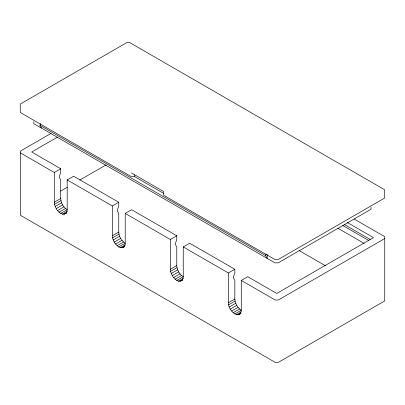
<?xml version="1.0" encoding="UTF-8"?>
<svg xmlns="http://www.w3.org/2000/svg" width="405" height="405" viewBox="0 0 405 405"><rect width="100%" height="100%" fill="white"/><g stroke="black" fill="none" stroke-linecap="round" stroke-linejoin="round"><path stroke-width="0.61" d="M20.432 152.928L54.285 172.469L54.285 202.252C54.498 206.707 56.983 211.01 60.735 213.42L67.169 209.709C63.418 207.294 60.932 202.991 60.72 198.536L60.725 179.921L59.12 177.127L60.725 172.474L60.72 168.753L31.717 151.996L57.399 137.168M67.179 179.916L112.317 205.978L112.317 235.761C112.534 240.211 115.015 244.514 118.766 246.928L125.185 243.218C121.439 240.808 118.954 236.505 118.741 232.05L118.746 213.435L117.156 210.63L118.746 205.988L118.741 202.267L73.619 176.2L67.179 179.916L67.179 209.699C67.665 213.293 63.605 215.642 60.735 213.42M125.216 213.42L170.353 239.482L170.353 269.264C170.566 273.719 173.046 278.017 176.798 280.432L183.207 276.731C179.456 274.317 176.975 270.014 176.767 265.558L176.777 246.939L175.188 244.134L176.777 239.492L176.762 235.781L131.635 209.714L125.216 213.42L125.216 243.202C125.697 246.802 121.637 249.146 118.766 246.928M41.528 128.107L39.918 125.312L40.52 123.566M267.214 254.679L267.214 258.4L265.599 255.611L266.207 253.864M176.798 280.432C179.673 282.649 183.733 280.306 183.247 276.711L183.247 246.928L189.656 243.228L234.834 269.264L234.834 272.985L233.219 277.638L234.834 280.432L234.834 299.047C235.047 303.502 237.527 307.8 241.279 310.215C239.507 321.57 227.235 308.924 228.385 302.768L228.385 272.985L183.247 246.928M50.984 133.422L20.432 151.065L20.432 215.283L275.602 362.607L277.886 362.607L384.75 300.905L384.75 236.687L354.112 219.004M54.285 172.469L60.72 168.753M60.679 191.119L67.235 187.333M79.805 180.073L106.034 164.931M54.285 202.252L60.72 198.536M54.503 204.307L60.942 200.591M55.151 206.474L61.585 202.758M56.173 208.61L62.608 204.895M57.51 210.565L63.944 206.849M59.064 212.205L65.499 208.489M62.4 214.134L67.23 211.344M63.96 214.285L66.638 212.736M65.291 213.875L66.364 213.253M112.317 205.978L118.741 202.267M112.317 235.761L118.741 232.05M112.539 237.811L118.959 234.105M113.182 239.978L119.607 236.272M114.205 242.114L120.629 238.408M115.541 244.068L121.966 240.362M117.096 245.708L123.52 242.003M120.437 247.637L125.251 244.858M121.991 247.789L124.664 246.245M123.328 247.379L124.396 246.761M170.353 239.482L176.762 235.781M170.353 269.264L176.767 265.558M170.571 271.32L176.985 267.614M171.214 273.486L177.628 269.786M172.241 275.618L178.651 271.917M173.573 277.572L179.987 273.871M175.132 279.212L181.541 275.516M178.468 281.141L183.273 278.367M180.023 281.298L182.695 279.754M181.359 280.883L182.427 280.265M228.385 272.985L234.834 269.264M234.834 313.936L241.279 310.215L241.279 280.432L247.728 276.706L276.747 293.463L373.466 237.619L347.186 222.446M228.385 302.768L234.834 299.047M228.602 304.823L235.052 301.097M229.245 306.99L235.695 303.269M230.273 309.121L236.722 305.4M231.609 311.075L238.054 307.354M233.164 312.721L239.613 308.995M236.5 314.644L241.334 311.855M238.054 314.801L240.742 313.247M239.39 314.386L241.005 313.46M384.75 238.55L278.356 299.973L275.132 299.973L241.279 280.432M163.721 193.438L134.703 176.686L131.478 176.686L20.25 112.468L20.25 104.095L127.114 42.393L129.397 42.393L384.568 189.717L384.568 198.091L278.174 259.519L274.949 259.519L163.721 195.301L163.721 191.58L131.478 172.965M344.447 224.588L370.18 239.446M342.777 225.484L368.509 240.342M337.881 228.243L364.161 243.415M299.082 250.518L325.337 265.675M39.918 125.312L265.599 255.611M371.026 207.4L371.026 209.263L278.174 262.87L274.949 262.87L33.792 123.636L33.792 121.778M134.703 174.823L134.703 176.686"/></g></svg>
